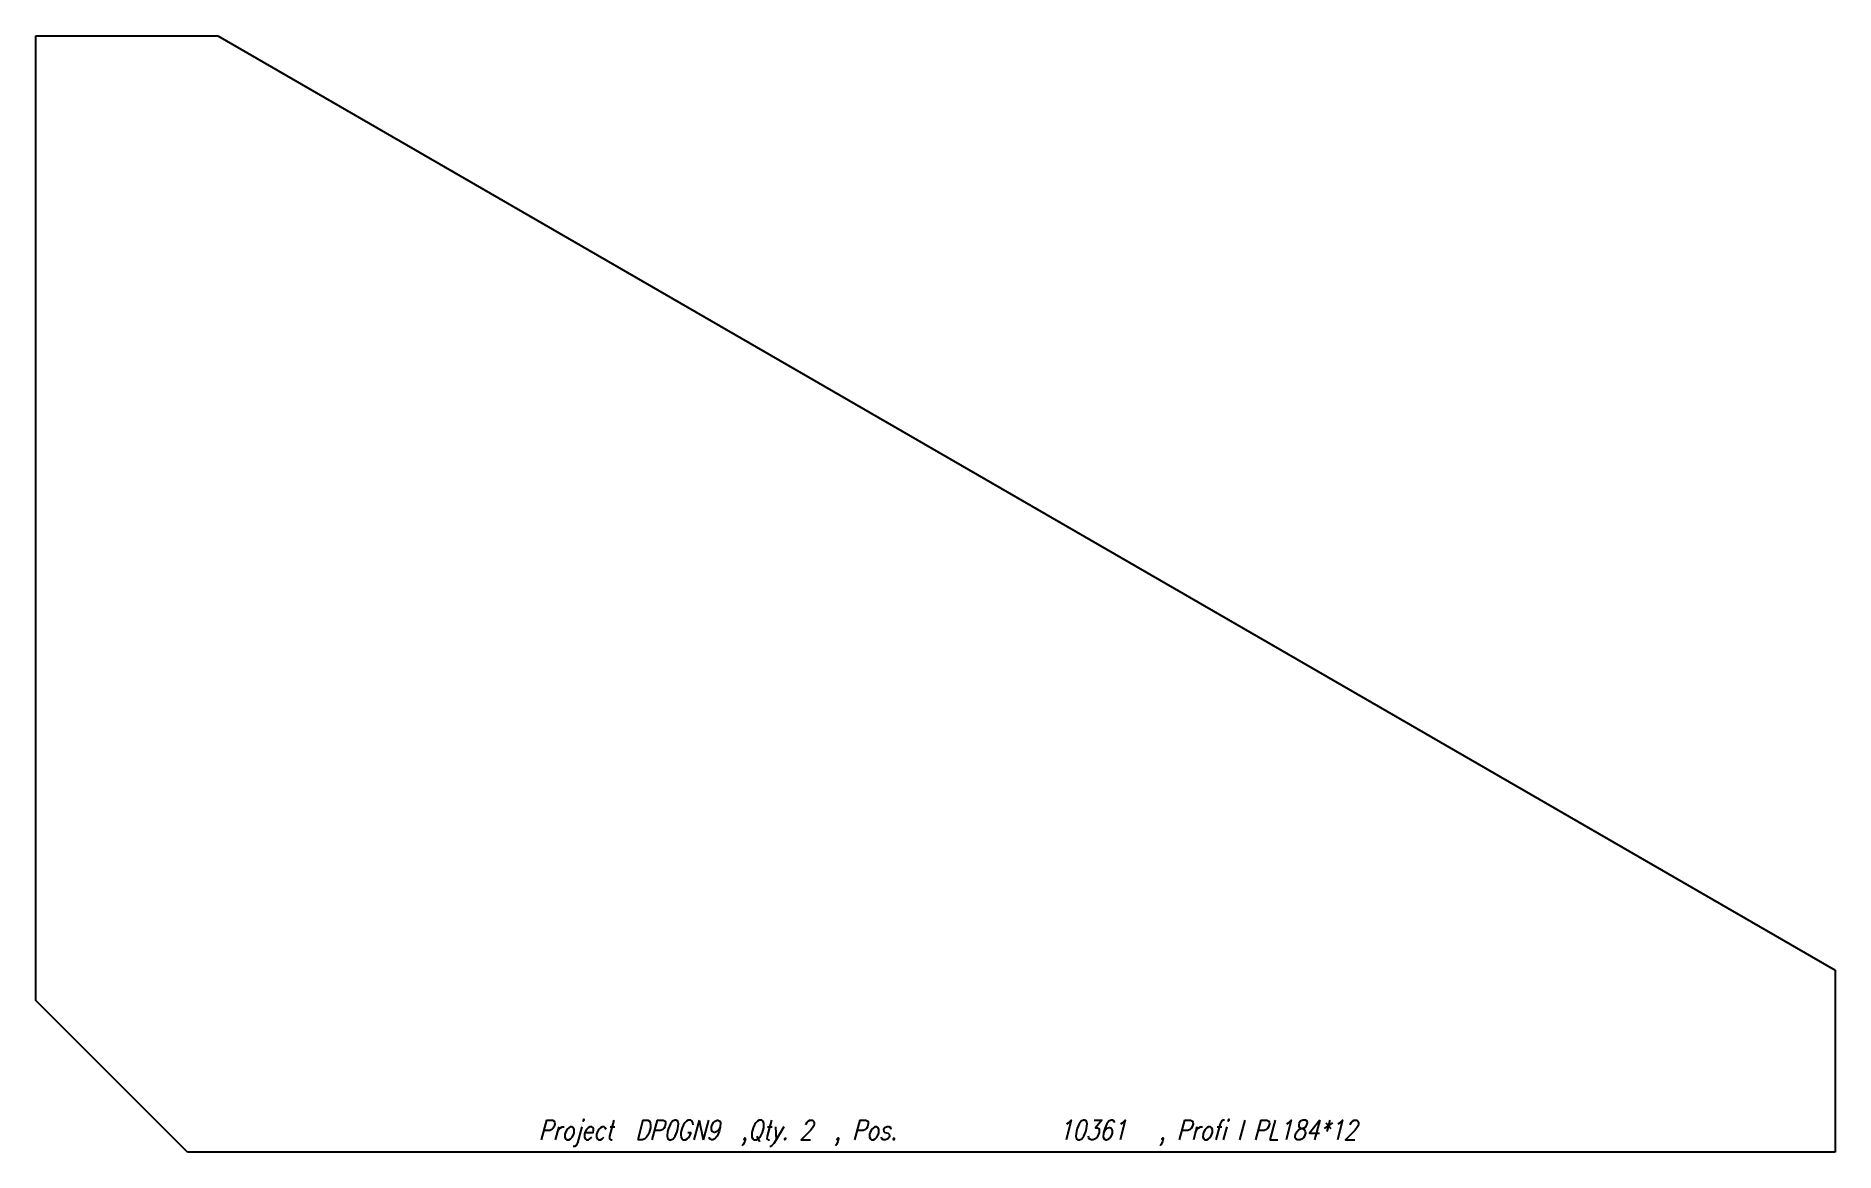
# Model space of a CAD drawing. Extents: x 0 to 297, y -92 to 92.
import ezdxf

# ---------------------------------------------------------------- set-up
doc = ezdxf.new("R2010")
doc.units = 0
doc.header["$LTSCALE"] = 10
doc.layers.add('TEILE', color=7, linetype='CONTINUOUS')
doc.layers.add('UNTERSCHRIFT', color=7, linetype='CONTINUOUS')
doc.styles.get("Standard").update_dxf_attribs({"font": 'ROMANS'})

msp = doc.modelspace()

# ---------------------------------------------------------------- linework, layer by layer
at = {"layer": 'TEILE', "color": 2}
for p, q in [((0, -67), (0, 92)), ((0, 92), (30.000004, 92)), ((30.000004, 92), (296.735809, -62.000004)), ((296.735809, -62.000004), (296.735809, -92)), ((25, -92), (0, -67)), ((296.735809, -92), (25, -92))]:
    msp.add_line(p, q, dxfattribs=at)

# ---------------------------------------------------------------- texts
at = {"layer": 'UNTERSCHRIFT', "color": 2, "oblique": 15, "width": 0.8}
for s, p in [('Project  DP0GN9  ,Qty. 2  , Pos. ', (82.867905, -90)), ('10361', (168.667908, -90)), ('  , Profi l PL184*12', (181.667908, -90))]:
    msp.add_text(s, height=3.25, dxfattribs=at).set_placement(p)

doc.saveas('drawing.dxf')
